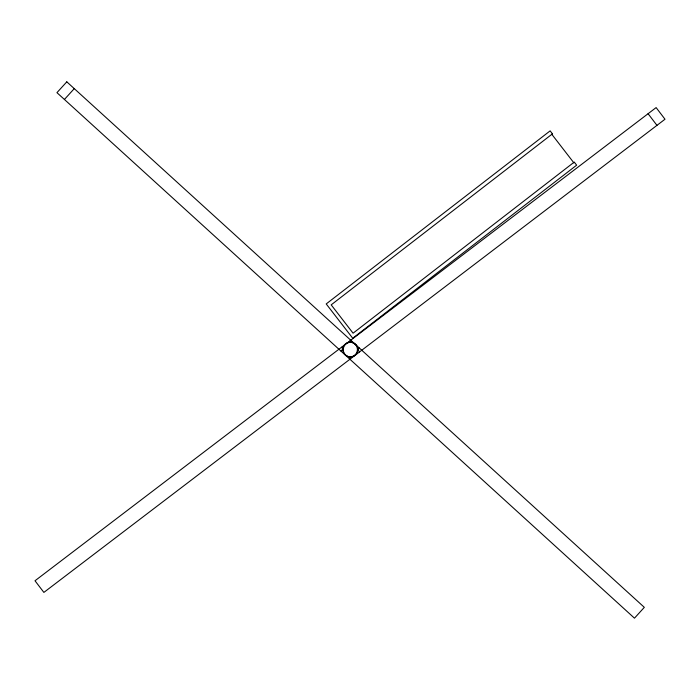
<?xml version="1.0" encoding="UTF-8"?>
<svg xmlns="http://www.w3.org/2000/svg" width="700" height="700" viewBox="0 0 700 700"><rect width="100%" height="100%" fill="white"/><g stroke="black" fill="none" stroke-linecap="round" stroke-linejoin="round"><path stroke-width="1.05" d="M64.418 99.461L74.27 88.629M340.961 351.102L342.895 348.976M348.889 342.387L350.822 340.27M349.44 358.811L351.374 356.694M357.368 350.105L359.301 347.988M552.44 133.849L331.188 304.859L353.08 333.183L573.65 162.549M551.95 134.479L552.562 134.006L550.139 130.865L326.209 303.931L352.721 338.231L576.651 165.165L574.332 162.164L573.72 162.636M574.464 162.33L573.851 162.811L551.827 134.321M345.345 344.339L35 580.764L43.873 592.41L665 119.236L656.128 107.59L346.106 343.761M648.086 113.715L656.959 125.361M350.665 340.287L352.398 342.571M357.796 349.659L359.537 351.942M341.547 347.235L343.28 349.519M348.679 356.606L350.42 358.89M343.289 348.609L343.28 350.516A7.324 7.324 0 0 0 347.716 356.344L349.562 356.842A7.324 7.324 0 0 0 357.796 350.569L357.805 348.661A7.324 7.324 0 0 0 353.369 342.834L351.523 342.335A7.324 7.324 0 0 0 343.289 348.609M342.974 347.979L342.816 349.886A7.324 7.324 0 0 0 350.473 356.86L352.354 356.519A7.324 7.324 0 0 0 357.28 351.102L357.446 349.195A7.324 7.324 0 0 0 349.781 342.23L347.9 342.571A7.324 7.324 0 0 0 342.974 347.979M66.797 81.83L56.945 92.663L634.471 618.17L644.324 607.337L66.797 81.83"/></g></svg>
